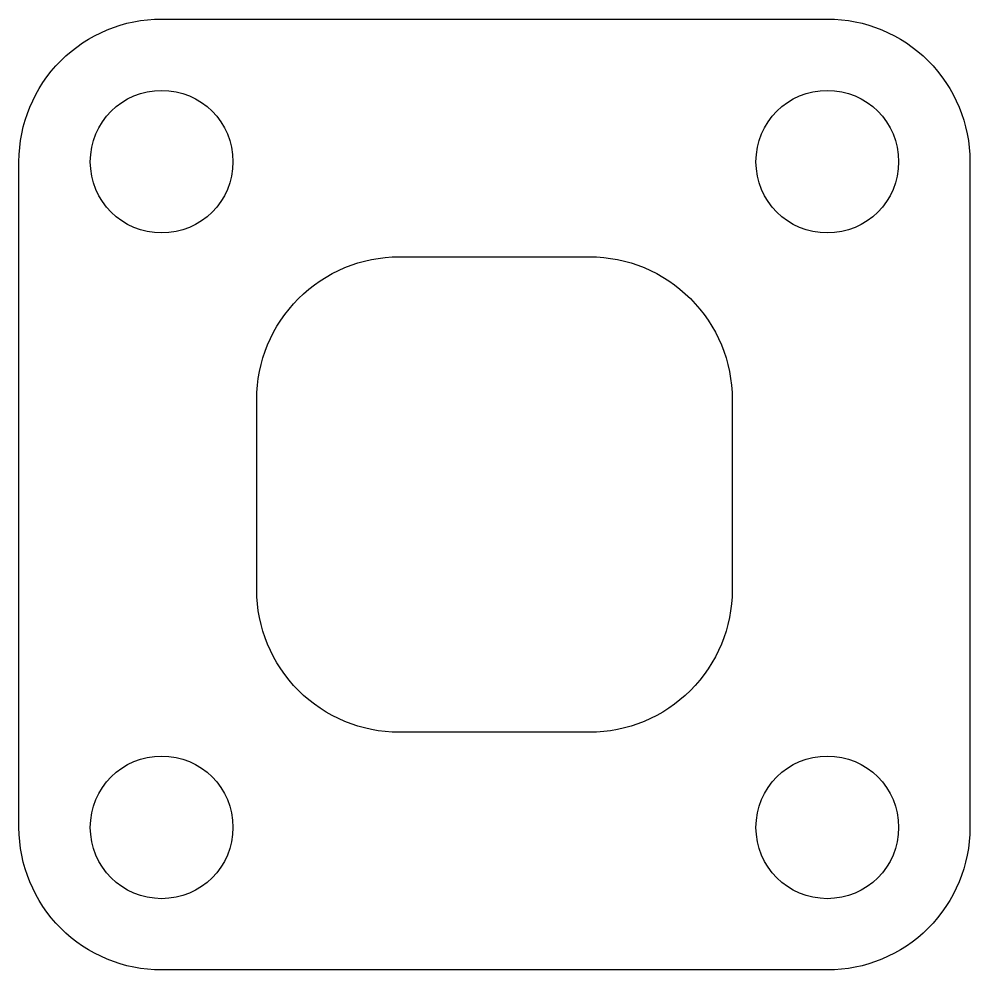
# Model space of a CAD drawing. Header units: millimetres. Extents: x 1284 to 1484, y 808 to 1008.
import ezdxf

# ---------------------------------------------------------------- set-up
doc = ezdxf.new("R2010")
doc.units = ezdxf.units.MM

# ---------------------------------------------------------------- blocks, each defined once
blk = doc.blocks.new('*U1')
blk.add_circle((0, 0), 15)
blk = doc.blocks.new('*U2')
at = {"color": 0, "linetype": 'ByBlock', "lineweight": -2, "transparency": 16777216}
for p in [(0, 140), (140, 140), (0, 0), (140, 0)]:
    blk.add_blockref('*U1', p, dxfattribs=at)

msp = doc.modelspace()

# ---------------------------------------------------------------- linework, layer by layer
for points in [[(1284.1, 977.6, -0.414214), (1314.1, 1007.6), (1454.1, 1007.6, -0.414214), (1484.1, 977.6), (1484.1, 837.6, -0.414214), (1454.1, 807.6), (1314.1, 807.6, -0.414214), (1284.1, 837.6)], [(1364.1, 957.6), (1404.1, 957.6, -0.414214), (1434.1, 927.6), (1434.1, 887.6, -0.414214), (1404.1, 857.6), (1364.1, 857.6, -0.414214), (1334.1, 887.6), (1334.1, 927.6, -0.414214)]]:
    msp.add_lwpolyline(points, format="xyb", close=True)

# ---------------------------------------------------------------- block references
msp.add_blockref('*U2', (1314.1, 837.6))

doc.saveas('drawing.dxf')
